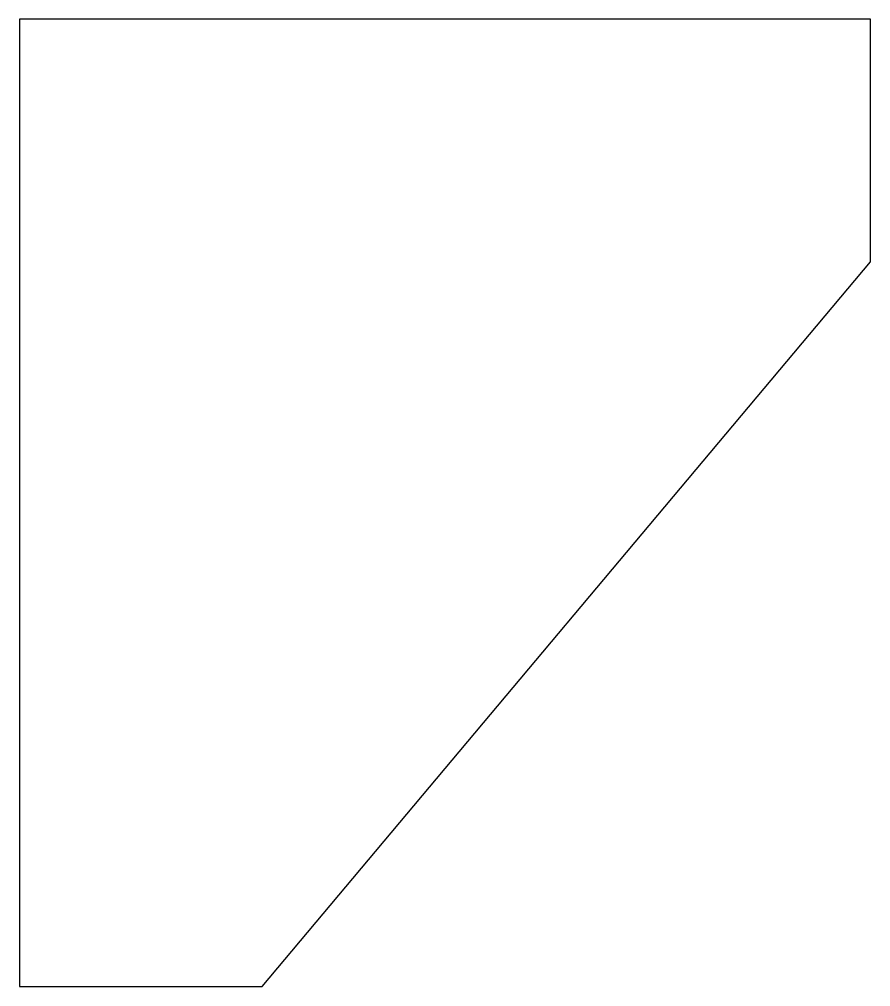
# Model space of a CAD drawing. Header units: inches. Extents: x 30 to 33, y -21.41 to -18.
import ezdxf

# ---------------------------------------------------------------- set-up
doc = ezdxf.new("R2010")
doc.units = ezdxf.units.IN
doc.layers.add('PERIMETER', color=5, linetype='CONTINUOUS')

msp = doc.modelspace()

# ---------------------------------------------------------------- linework, layer by layer
at = {"layer": 'PERIMETER'}
msp.add_lwpolyline([(29.997, -21.4147), (30.8541, -21.4147), (33.003, -18.8538), (33.003, -17.997), (29.997, -17.997)], close=True, dxfattribs=at)

doc.saveas('drawing.dxf')
